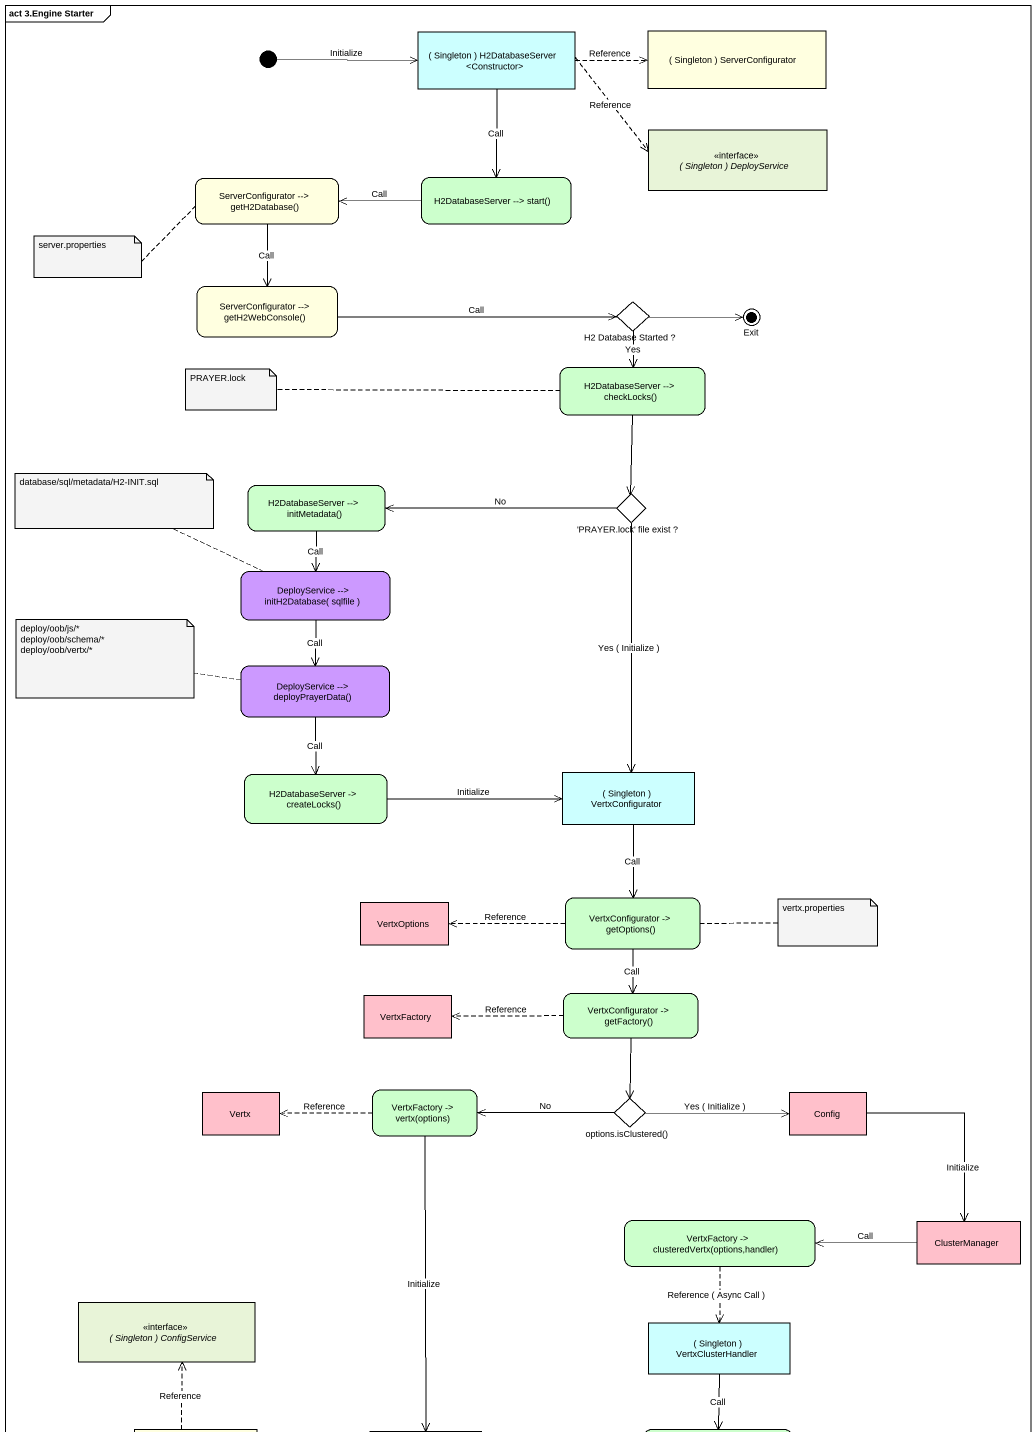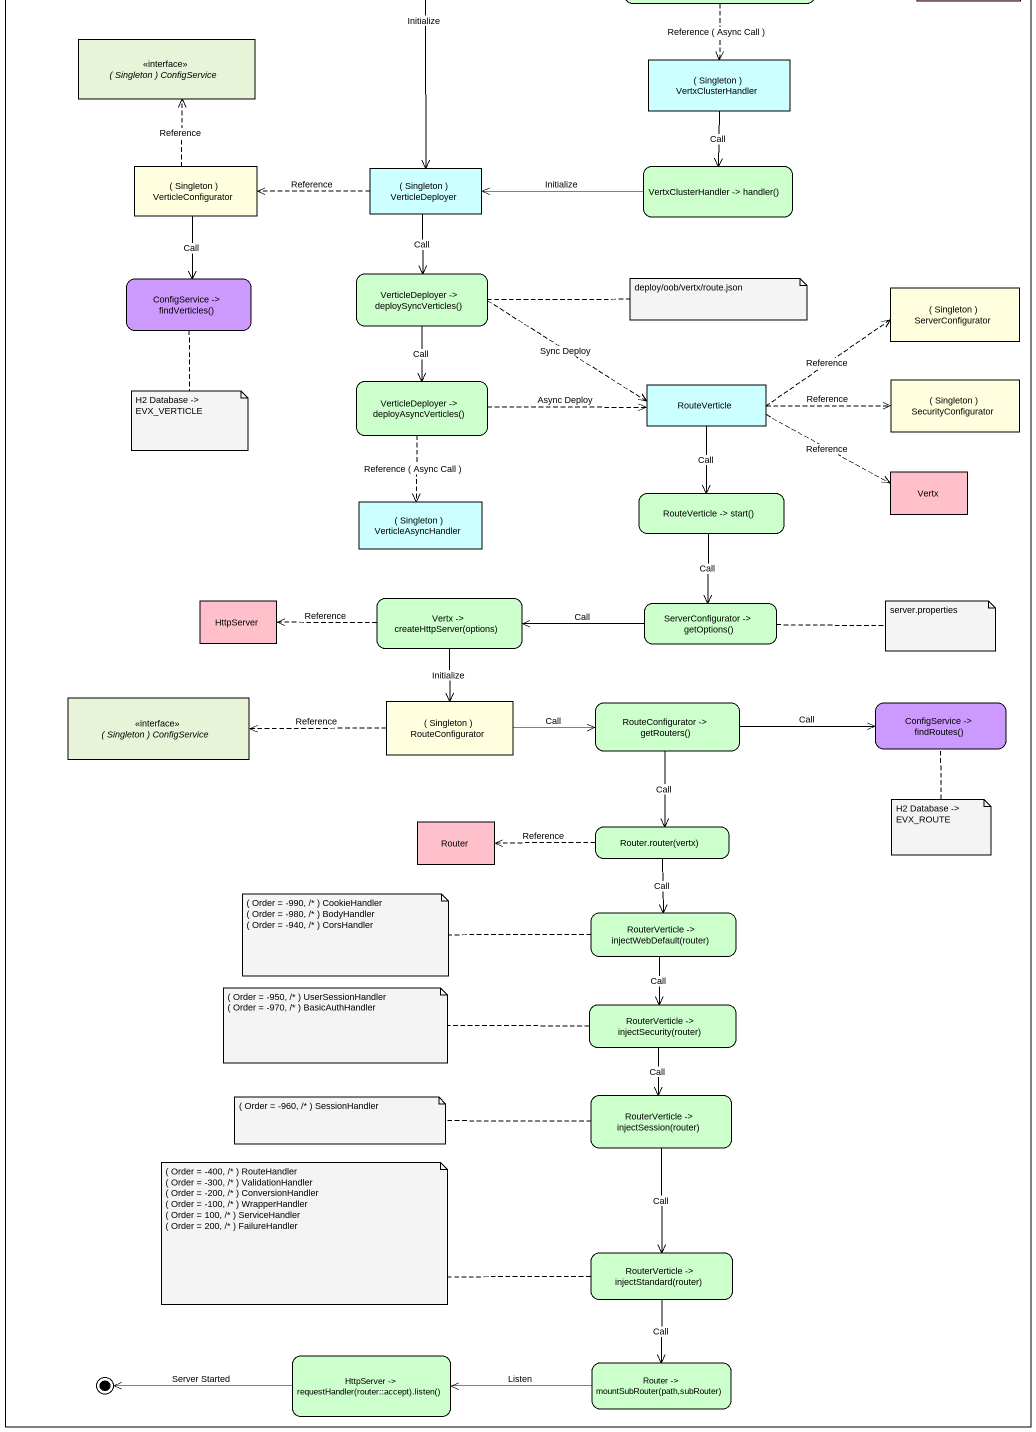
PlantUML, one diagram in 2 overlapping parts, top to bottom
@startuml
mainframe act 3.Engine Starter
hide empty description
state "( Singleton ) H2DatabaseServer <Constructor>" as Singleton_H2DatabaseServer <<object>> #CCFFFF
state "( Singleton ) ServerConfigurator" as Singleton_ServerConfigurator <<object>> #FFFFE0
state "( Singleton ) DeployService" as Singleton_DeployService <<interface>>
state "ServerConfigurator --> getH2Database()" as ServerConfigurator #FFFFE0
state "H2DatabaseServer --> start()" as H2DatabaseServer_start #CCFFCC
state "ServerConfigurator --> getH2WebConsole()" as ServerConfigurator_2 #FFFFE0
state "H2 Database Started ?" as H2_Database_Started <<choice>> #FFC0CB
state Exit <<end>> #00CCFF
state "H2DatabaseServer --> checkLocks()" as H2DatabaseServer_checkLocks #CCFFCC
state "H2DatabaseServer --> initMetadata()" as H2DatabaseServer #CCFFCC
state "'PRAYER.lock' file exist ?" as PRAYER_lock_file_exist <<choice>> #FFC0CB
state "DeployService --> initH2Database( sqlfile )" as DeployService #CC99FF
state "DeployService --> deployPrayerData()" as DeployService_2 #CC99FF
state "H2DatabaseServer -> createLocks()" as H2DatabaseServer_createLocks #CCFFCC
state "( Singleton ) VertxConfigurator" as Singleton_VertxConfigurator <<object>> #CCFFFF
state VertxOptions <<object>> #FFC0CB
state "VertxConfigurator -> getOptions()" as VertxConfigurator_getOptions #CCFFCC
state VertxFactory <<object>> #FFC0CB
state "VertxConfigurator -> getFactory()" as VertxConfigurator_getFactory #CCFFCC
state Vertx <<object>> #FFC0CB
state "VertxFactory -> vertx(options)" as VertxFactory_vertx_options #CCFFCC
state "options.isClustered()" as options_isClustered <<choice>> #FFC0CB
state Config <<object>> #FFC0CB
state "VertxFactory -> clusteredVertx(options,handler)" as VertxFactory_clusteredVertx #CCFFCC
state ClusterManager <<object>> #FFC0CB
state "( Singleton ) ConfigService" as Singleton_ConfigService <<interface>>
state "( Singleton ) VertxClusterHandler" as Singleton <<object>> #CCFFFF
state "( Singleton ) VerticleConfigurator" as Singleton_2 <<object>> #FFFFE0
state "( Singleton ) VerticleDeployer" as Singleton_VerticleDeployer <<object>> #CCFFFF
state "VertxClusterHandler -> handler()" as VertxClusterHandler_handler #CCFFCC
state "ConfigService -> findVerticles()" as ConfigService_findVerticles #CC99FF
state "VerticleDeployer -> deploySyncVerticles()" as VerticleDeployer #CCFFCC
state "( Singleton ) ServerConfigurator" as Singleton_ServerConfigurator_2 <<object>> #FFFFE0
state "VerticleDeployer -> deployAsyncVerticles()" as VerticleDeployer_2 #CCFFCC
state RouteVerticle <<object>> #CCFFFF
state "( Singleton ) SecurityConfigurator" as Singleton_3 <<object>> #FFFFE0
state "( Singleton ) VerticleAsyncHandler" as Singleton_4 <<object>> #CCFFFF
state "RouteVerticle -> start()" as RouteVerticle_start #CCFFCC
state "Vertx" as Vertx_2 <<object>> #FFC0CB
state HttpServer <<object>> #FFC0CB
state "Vertx -> createHttpServer(options)" as Vertx_createHttpServer #CCFFCC
state "ServerConfigurator -> getOptions()" as ServerConfigurator_3 #CCFFCC
state "( Singleton ) ConfigService" as Singleton_ConfigService_2 <<interface>>
state "( Singleton ) RouteConfigurator" as Singleton_RouteConfigurator <<object>> #FFFFE0
state "RouteConfigurator -> getRouters()" as RouteConfigurator_getRouters #CCFFCC
state "ConfigService -> findRoutes()" as ConfigService_findRoutes #CC99FF
state Router <<object>> #FFC0CB
state "Router.router(vertx)" as Router_router_vertx #CCFFCC
state "RouterVerticle -> injectWebDefault(router)" as RouterVerticle #CCFFCC
state "RouterVerticle -> injectSecurity(router)" as RouterVerticle_2 #CCFFCC
state "RouterVerticle -> injectSession(router)" as RouterVerticle_3 #CCFFCC
state "RouterVerticle -> injectStandard(router)" as RouterVerticle_4 #CCFFCC
state final1 <<end>> #00CCFF
state "HttpServer -> requestHandler(router::accept).listen()" as HttpServer_requestHandler #CCFFCC
state "Router -> mountSubRouter(path,subRouter)" as Router_mountSubRouter_path #CCFFCC
[*] -right-> Singleton_H2DatabaseServer : Initialize
Singleton_H2DatabaseServer -right[dashed]-> Singleton_ServerConfigurator : Reference
Singleton_H2DatabaseServer -right[dashed]-> Singleton_DeployService : Reference
Singleton_H2DatabaseServer --> H2DatabaseServer_start : Call
ServerConfigurator --> ServerConfigurator_2 : Call
H2DatabaseServer_start -left-> ServerConfigurator : Call
ServerConfigurator_2 -right-> H2_Database_Started : Call
H2_Database_Started -right-> Exit
H2_Database_Started --> H2DatabaseServer_checkLocks : Yes
H2DatabaseServer_checkLocks --> PRAYER_lock_file_exist
H2DatabaseServer --> DeployService : Call
PRAYER_lock_file_exist -left-> H2DatabaseServer : No
PRAYER_lock_file_exist --> Singleton_VertxConfigurator : Yes ( Initialize )
DeployService --> DeployService_2 : Call
DeployService_2 --> H2DatabaseServer_createLocks : Call
H2DatabaseServer_createLocks -right-> Singleton_VertxConfigurator : Initialize
Singleton_VertxConfigurator --> VertxConfigurator_getOptions : Call
VertxConfigurator_getOptions -left[dashed]-> VertxOptions : Reference
VertxConfigurator_getOptions --> VertxConfigurator_getFactory : Call
VertxConfigurator_getFactory -left[dashed]-> VertxFactory : Reference
VertxConfigurator_getFactory --> options_isClustered
VertxFactory_vertx_options -left[dashed]-> Vertx : Reference
VertxFactory_vertx_options --> Singleton_VerticleDeployer : Initialize
options_isClustered -left-> VertxFactory_vertx_options : No
options_isClustered -right-> Config : Yes ( Initialize )
Config --> ClusterManager : Initialize
VertxFactory_clusteredVertx -[dashed]-> Singleton : Reference ( Async Call )
ClusterManager -left-> VertxFactory_clusteredVertx : Call
Singleton --> VertxClusterHandler_handler : Call
Singleton_2 -up[dashed]-> Singleton_ConfigService : Reference
Singleton_2 --> ConfigService_findVerticles : Call
Singleton_VerticleDeployer -left[dashed]-> Singleton_2 : Reference
Singleton_VerticleDeployer --> VerticleDeployer : Call
VertxClusterHandler_handler -left-> Singleton_VerticleDeployer : Initialize
VerticleDeployer --> VerticleDeployer_2 : Call
VerticleDeployer -right[dashed]-> RouteVerticle : Sync Deploy
VerticleDeployer_2 -right[dashed]-> RouteVerticle : Async Deploy
VerticleDeployer_2 -[dashed]-> Singleton_4 : Reference ( Async Call )
RouteVerticle -right[dashed]-> Singleton_ServerConfigurator_2 : Reference
RouteVerticle -right[dashed]-> Singleton_3 : Reference
RouteVerticle --> RouteVerticle_start : Call
RouteVerticle -right[dashed]-> Vertx_2 : Reference
RouteVerticle_start --> ServerConfigurator_3 : Call
Vertx_createHttpServer -left[dashed]-> HttpServer : Reference
Vertx_createHttpServer --> Singleton_RouteConfigurator : Initialize
ServerConfigurator_3 -left-> Vertx_createHttpServer : Call
Singleton_RouteConfigurator -left[dashed]-> Singleton_ConfigService_2 : Reference
Singleton_RouteConfigurator -right-> RouteConfigurator_getRouters : Call
RouteConfigurator_getRouters -right-> ConfigService_findRoutes : Call
RouteConfigurator_getRouters --> Router_router_vertx : Call
Router_router_vertx -left[dashed]-> Router : Reference
Router_router_vertx --> RouterVerticle : Call
RouterVerticle --> RouterVerticle_2 : Call
RouterVerticle_2 --> RouterVerticle_3 : Call
RouterVerticle_3 --> RouterVerticle_4 : Call
RouterVerticle_4 --> Router_mountSubRouter_path : Call
HttpServer_requestHandler -left-> final1 : Server Started
Router_mountSubRouter_path -left-> HttpServer_requestHandler : Listen
note left of ServerConfigurator : server.properties
note left of H2DatabaseServer_checkLocks : PRAYER.lock
note left of DeployService : database/sql/metadata/H2-INIT.sql
note left of DeployService_2
  deploy/oob/js/*
  deploy/oob/schema/*
  deploy/oob/vertx/*
end note
note right of VertxConfigurator_getOptions : vertx.properties
note right of VerticleDeployer : deploy/oob/vertx/route.json
note bottom of ConfigService_findVerticles : H2 Database -> EVX_VERTICLE
note right of ServerConfigurator_3 : server.properties
note bottom of ConfigService_findRoutes : H2 Database -> EVX_ROUTE
note left of RouterVerticle
  ( Order = -990, /* ) CookieHandler
  ( Order = -980, /* ) BodyHandler
  ( Order = -940, /* ) CorsHandler
end note
note left of RouterVerticle_2
  ( Order = -950, /* ) UserSessionHandler
  ( Order = -970, /* ) BasicAuthHandler
end note
note left of RouterVerticle_3 : ( Order = -960, /* ) SessionHandler
note left of RouterVerticle_4
  ( Order = -400, /* ) RouteHandler
  ( Order = -300, /* ) ValidationHandler
  ( Order = -200, /* ) ConversionHandler
  ( Order = -100, /* ) WrapperHandler
  ( Order = 100, /* ) ServiceHandler
  ( Order = 200, /* ) FailureHandler
end note
@enduml
